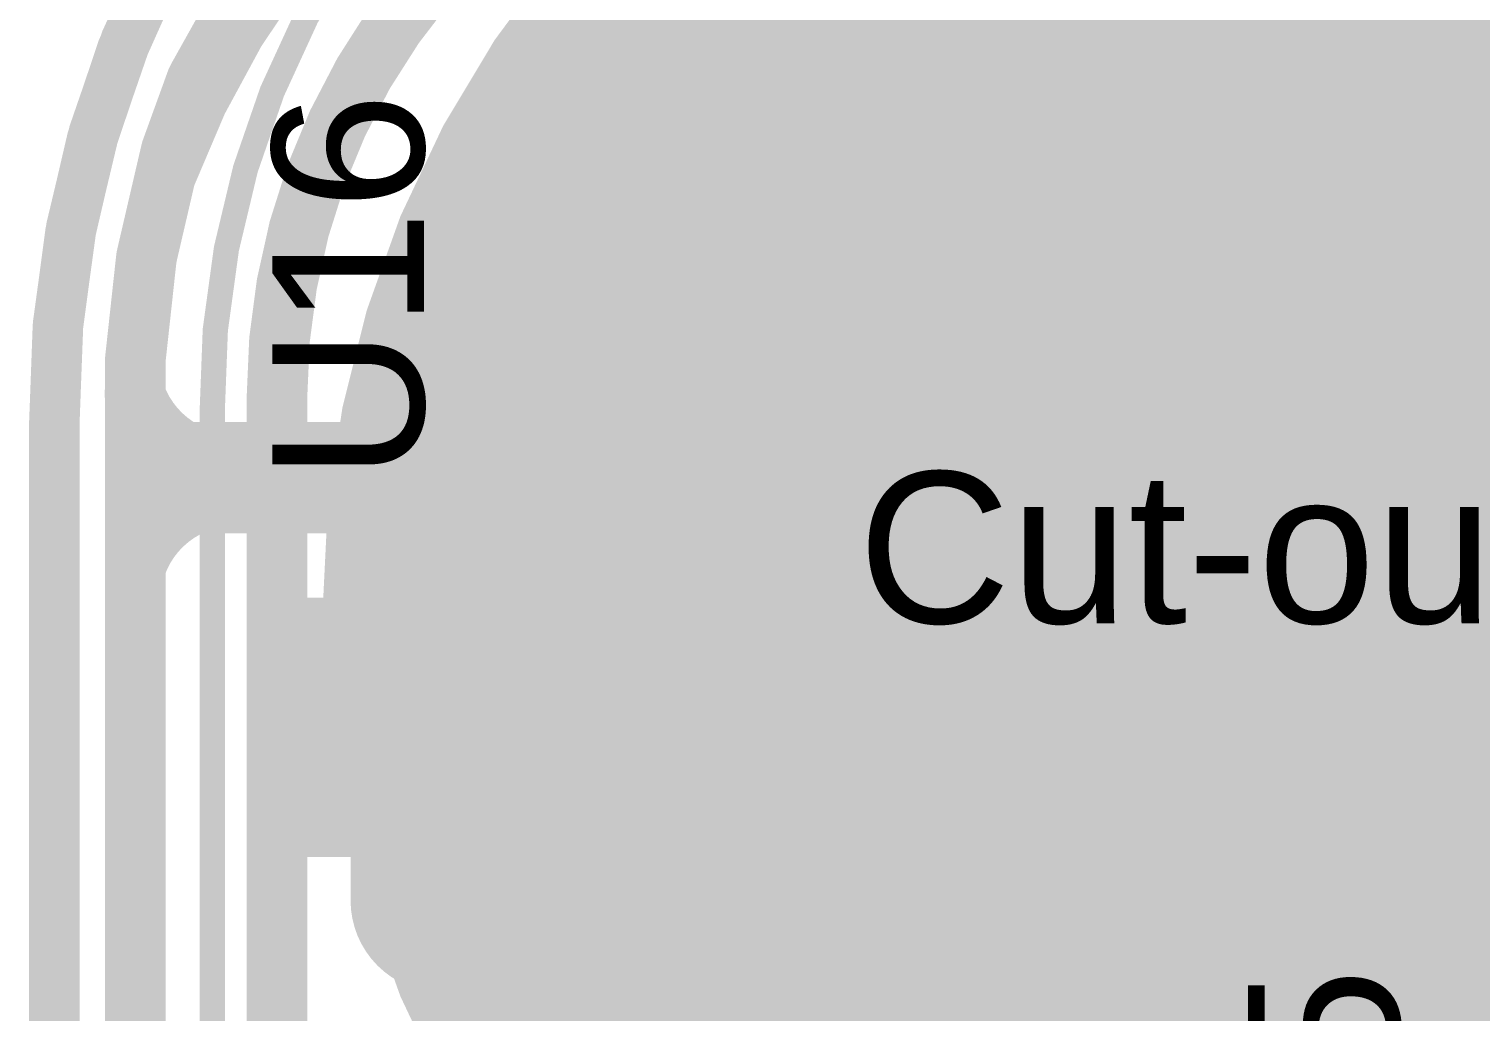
# Model space of a CAD drawing. Header units: inches. Extents: x -17 to 443, y -40 to 218.
# Drawn here: x 40.48 to 47.78, y 21.54 to 26.48 of the extents above; entities that cross this region are included whole.
import ezdxf

# ---------------------------------------------------------------- set-up
doc = ezdxf.new("R2010")
doc.units = ezdxf.units.IN
for name, color, linetype in [('Board Outline', 216, 'Continuous'), ('Bottom Layer', 5, 'Continuous'), ('Bottom Overlay', 54, 'Continuous'), ('Bottom Paste', 16, 'Continuous'), ('Bottom Solder', 6, 'Continuous'), ('Fabrication', 76, 'Continuous'), ('Top Layer', 1, 'Continuous'), ('Top Overlay', 2, 'Continuous'), ('Top Paste', 8, 'Continuous'), ('Top Solder', 216, 'Continuous')]:
    doc.layers.add(name, color=color, linetype=linetype)
doc.styles.add('Arial', font='', dxfattribs={"height": 0.2})
doc.styles.add('Arial Black_Bold', font='', dxfattribs={"height": 0.2})
doc.styles.get('Arial').set_extended_font_data('Arial')
doc.styles.get('Arial Black_Bold').set_extended_font_data('Arial Black', bold=True)

# ---------------------------------------------------------------- blocks, each defined once
blk = doc.blocks.new('SEMG_PAD_B_66')
at = {"layer": 'Bottom Layer'}
h = blk.add_hatch(color=5, dxfattribs=at)
edge = h.paths.add_edge_path()
edge.add_arc((2.794e-05, -9.98718602), 5.00000016, 0, 360)
at = {"layer": 'Bottom Paste'}
h = blk.add_hatch(color=16, dxfattribs=at)
edge = h.paths.add_edge_path()
edge.add_arc((2.794e-05, -9.98718602), 5.00000016, 0, 360)
at = {"layer": 'Bottom Solder'}
h = blk.add_hatch(color=6, dxfattribs=at)
edge = h.paths.add_edge_path()
edge.add_arc((2.794e-05, -9.98718602), 5.10160016, 0, 360)
at = {"layer": 'Bottom Overlay'}
for points in [[(5.683262699999999, 10.96579468, 0.127, 0.127, 0), (5.683262699999999, -10.96562958, 0.127, 0.127, 0)], [(5.683262699999999, -10.9657134, 0.127, 0.127, -0.4142135623730934), (1.53071576, -15.21263658, 0.127, 0.127, 0)]]:
    blk.add_lwpolyline(points, format="xyseb", dxfattribs=at)
for points in [[(5.6515127, -10.96562958, 0.0635, 0.0635, 1), (5.715012699999999, -10.96562958, 0.0635, 0.0635, 1)], [(5.6515127, -10.9657134, 0.0635, 0.0635, 1), (5.715012699999999, -10.9657134, 0.0635, 0.0635, 1)]]:
    blk.add_lwpolyline(points, format="xyseb", close=True, dxfattribs=at)
blk = doc.blocks.new('SOT_23_5_73')
at = {"layer": 'Top Layer'}
for points in [[(-1.85000011, 1.25000004), (-0.74999977, 1.25000004), (-0.74999977, 0.65000124), (-1.85000011, 0.65000124)], [(0.74999977, 1.25000004), (1.85000011, 1.25000004), (1.85000011, 0.65000124), (0.74999977, 0.65000124)], [(-1.85000011, 0.2999994), (-0.74999977, 0.2999994), (-0.74999977, -0.2999994), (-1.85000011, -0.2999994)], [(-1.85000011, -0.65000124), (-0.74999977, -0.65000124), (-0.74999977, -1.25000004), (-1.85000011, -1.25000004)], [(0.74999977, -0.65000124), (1.85000011, -0.65000124), (1.85000011, -1.25000004), (0.74999977, -1.25000004)]]:
    blk.add_hatch(color=1, dxfattribs=at).paths.add_polyline_path(points)
at = {"layer": 'Top Paste'}
for points in [[(-1.85000011, 1.25000004), (-0.74999977, 1.25000004), (-0.74999977, 0.65000124), (-1.85000011, 0.65000124)], [(0.74999977, 1.25000004), (1.85000011, 1.25000004), (1.85000011, 0.65000124), (0.74999977, 0.65000124)], [(-1.85000011, 0.2999994), (-0.74999977, 0.2999994), (-0.74999977, -0.2999994), (-1.85000011, -0.2999994)], [(-1.85000011, -0.65000124), (-0.74999977, -0.65000124), (-0.74999977, -1.25000004), (-1.85000011, -1.25000004)], [(0.74999977, -0.65000124), (1.85000011, -0.65000124), (1.85000011, -1.25000004), (0.74999977, -1.25000004)]]:
    blk.add_hatch(color=8, dxfattribs=at).paths.add_polyline_path(points)
at = {"layer": 'Top Solder'}
for points in [[(-1.95160011, 1.35160004), (-0.6483997699999999, 1.35160004), (-0.6483997699999999, 0.54840124), (-1.95160011, 0.54840124)], [(0.6483997699999999, 1.35160004), (1.95160011, 1.35160004), (1.95160011, 0.54840124), (0.6483997699999999, 0.54840124)], [(-1.95160011, 0.4015993999999999), (-0.6483997699999999, 0.4015993999999999), (-0.6483997699999999, -0.4015993999999999), (-1.95160011, -0.4015993999999999)], [(-1.95160011, -0.54840124), (-0.6483997699999999, -0.54840124), (-0.6483997699999999, -1.35160004), (-1.95160011, -1.35160004)], [(0.6483997699999999, -0.54840124), (1.95160011, -0.54840124), (1.95160011, -1.35160004), (0.6483997699999999, -1.35160004)]]:
    blk.add_hatch(color=216, dxfattribs=at).paths.add_polyline_path(points)
at = {"layer": 'Top Overlay'}
for points in [[(-0.87900256, 1.4986, 0.127, 0.127, 0), (-0.87900256, 1.3986002, 0.127, 0.127, 0)], [(-0.87900256, 1.4986, 0.127, 0.127, 0), (0.8735949, 1.4986, 0.127, 0.127, 0)], [(0.8735949, 1.4986, 0.127, 0.127, 0), (0.8735974400000001, 1.3986002, 0.127, 0.127, 0)], [(-2.1336, 1.0668, 0.127, 0.127, 0), (-2.1336, 0.8128, 0.127, 0.127, 0)], [(-2.1336, 1.0668, 0.127, 0.127, 0), (-2.0066, 0.9397999999999999, 0.127, 0.127, 0)], [(-2.0066, 0.9397999999999999, 0.127, 0.127, 0), (-2.1336, 0.8128, 0.127, 0.127, 0)], [(0.88000078, 0.43999912, 0.127, 0.127, 0), (0.8800033199999999, -0.41800018, 0.127, 0.127, 0)], [(-0.87900256, -1.3986002, 0.127, 0.127, 0), (-0.87900256, -1.4986, 0.127, 0.127, 0)], [(0.8735974400000001, -1.3986002, 0.127, 0.127, 0), (0.8735949, -1.4986, 0.127, 0.127, 0)], [(-0.87900256, -1.4986, 0.127, 0.127, 0), (0.8735949, -1.4986, 0.127, 0.127, 0)]]:
    blk.add_lwpolyline(points, format="xyseb", dxfattribs=at)
for points in [[(-0.9107525599999998, 1.4986, 0.0635, 0.0635, 1), (-0.8472525599999999, 1.4986, 0.0635, 0.0635, 1)], [(-0.9107525599999998, 1.4986, 0.0635, 0.0635, 1), (-0.8472525599999999, 1.4986, 0.0635, 0.0635, 1)], [(0.8418448999999999, 1.4986, 0.0635, 0.0635, 1), (0.9053449, 1.4986, 0.0635, 0.0635, 1)], [(0.8418448999999999, 1.4986, 0.0635, 0.0635, 1), (0.9053449, 1.4986, 0.0635, 0.0635, 1)], [(-0.9107525599999998, 1.3986002, 0.0635, 0.0635, 1), (-0.8472525599999999, 1.3986002, 0.0635, 0.0635, 1)], [(0.84184744, 1.3986002, 0.0635, 0.0635, 1), (0.9053474399999999, 1.3986002, 0.0635, 0.0635, 1)], [(-2.16535, 1.0668, 0.0635, 0.0635, 1), (-2.10185, 1.0668, 0.0635, 0.0635, 1)], [(-2.16535, 1.0668, 0.0635, 0.0635, 1), (-2.10185, 1.0668, 0.0635, 0.0635, 1)], [(-2.03835, 0.9397999999999999, 0.0635, 0.0635, 1), (-1.97485, 0.9397999999999999, 0.0635, 0.0635, 1)], [(-2.03835, 0.9397999999999999, 0.0635, 0.0635, 1), (-1.97485, 0.9397999999999999, 0.0635, 0.0635, 1)], [(-2.16535, 0.8128, 0.0635, 0.0635, 1), (-2.10185, 0.8128, 0.0635, 0.0635, 1)], [(-2.16535, 0.8128, 0.0635, 0.0635, 1), (-2.10185, 0.8128, 0.0635, 0.0635, 1)], [(0.84825078, 0.43999912, 0.0635, 0.0635, 1), (0.91175078, 0.43999912, 0.0635, 0.0635, 1)], [(0.8482533200000001, -0.41800018, 0.0635, 0.0635, 1), (0.9117533199999999, -0.41800018, 0.0635, 0.0635, 1)], [(-0.9107525599999998, -1.3986002, 0.0635, 0.0635, 1), (-0.8472525599999999, -1.3986002, 0.0635, 0.0635, 1)], [(0.84184744, -1.3986002, 0.0635, 0.0635, 1), (0.9053474399999999, -1.3986002, 0.0635, 0.0635, 1)], [(-0.9107525599999998, -1.4986, 0.0635, 0.0635, 1), (-0.8472525599999999, -1.4986, 0.0635, 0.0635, 1)], [(-0.9107525599999998, -1.4986, 0.0635, 0.0635, 1), (-0.8472525599999999, -1.4986, 0.0635, 0.0635, 1)], [(0.8418448999999999, -1.4986, 0.0635, 0.0635, 1), (0.9053449, -1.4986, 0.0635, 0.0635, 1)], [(0.8418448999999999, -1.4986, 0.0635, 0.0635, 1), (0.9053449, -1.4986, 0.0635, 0.0635, 1)]]:
    blk.add_lwpolyline(points, format="xyseb", close=True, dxfattribs=at)
blk = doc.blocks.new('C___0603_229')
at = {"layer": 'Top Layer'}
for points in [[(-0.3809999999999999, 0.4445), (-0.3809999999999999, -0.4445), (-1.143, -0.4445), (-1.143, 0.4445)], [(1.143, 0.4445), (1.143, -0.4445), (0.3809999999999999, -0.4445), (0.3809999999999999, 0.4445)]]:
    blk.add_hatch(color=1, dxfattribs=at).paths.add_polyline_path(points)
at = {"layer": 'Top Paste'}
for points in [[(-0.3809999999999999, 0.4445), (-0.3809999999999999, -0.4445), (-1.143, -0.4445), (-1.143, 0.4445)], [(1.143, 0.4445), (1.143, -0.4445), (0.3809999999999999, -0.4445), (0.3809999999999999, 0.4445)]]:
    blk.add_hatch(color=8, dxfattribs=at).paths.add_polyline_path(points)
at = {"layer": 'Top Solder'}
for points in [[(-0.3210001199999999, 0.50449988), (-0.3210001199999999, -0.50449988), (-1.20299988, -0.50449988), (-1.20299988, 0.50449988)], [(1.20299988, 0.50449988), (1.20299988, -0.50449988), (0.3210001199999999, -0.50449988), (0.3210001199999999, 0.50449988)]]:
    blk.add_hatch(color=216, dxfattribs=at).paths.add_polyline_path(points)
at = {"layer": 'Top Overlay'}
for points in [[(-0.4571999999999999, 0.5334, 0.127, 0.127, 0), (-1.2446, 0.5334, 0.127, 0.127, 0)], [(-1.2446, -0.5334, 0.127, 0.127, 0), (-1.2446, 0.5334, 0.127, 0.127, 0)], [(1.2446, 0.5334, 0.127, 0.127, 0), (0.4571999999999999, 0.5334, 0.127, 0.127, 0)], [(1.2446, -0.5334, 0.127, 0.127, 0), (1.2446, 0.5334, 0.127, 0.127, 0)], [(-0.4571999999999999, -0.5334, 0.127, 0.127, 0), (-1.2446, -0.5334, 0.127, 0.127, 0)], [(1.2446, -0.5334, 0.127, 0.127, 0), (0.4571999999999999, -0.5334, 0.127, 0.127, 0)]]:
    blk.add_lwpolyline(points, format="xyseb", dxfattribs=at)
for points in [[(-1.27635, 0.5334, 0.0635, 0.0635, 1), (-1.21285, 0.5334, 0.0635, 0.0635, 1)], [(-1.27635, 0.5334, 0.0635, 0.0635, 1), (-1.21285, 0.5334, 0.0635, 0.0635, 1)], [(-0.4889499999999999, 0.5334, 0.0635, 0.0635, 1), (-0.42545, 0.5334, 0.0635, 0.0635, 1)], [(0.42545, 0.5334, 0.0635, 0.0635, 1), (0.4889499999999999, 0.5334, 0.0635, 0.0635, 1)], [(1.21285, 0.5334, 0.0635, 0.0635, 1), (1.27635, 0.5334, 0.0635, 0.0635, 1)], [(1.21285, 0.5334, 0.0635, 0.0635, 1), (1.27635, 0.5334, 0.0635, 0.0635, 1)], [(-1.27635, -0.5334, 0.0635, 0.0635, 1), (-1.21285, -0.5334, 0.0635, 0.0635, 1)], [(-1.27635, -0.5334, 0.0635, 0.0635, 1), (-1.21285, -0.5334, 0.0635, 0.0635, 1)], [(-0.4889499999999999, -0.5334, 0.0635, 0.0635, 1), (-0.42545, -0.5334, 0.0635, 0.0635, 1)], [(0.42545, -0.5334, 0.0635, 0.0635, 1), (0.4889499999999999, -0.5334, 0.0635, 0.0635, 1)], [(1.21285, -0.5334, 0.0635, 0.0635, 1), (1.27635, -0.5334, 0.0635, 0.0635, 1)], [(1.21285, -0.5334, 0.0635, 0.0635, 1), (1.27635, -0.5334, 0.0635, 0.0635, 1)]]:
    blk.add_lwpolyline(points, format="xyseb", close=True, dxfattribs=at)

msp = doc.modelspace()

# ---------------------------------------------------------------- hatches: boundary and pattern name
at = {"layer": 'Top Layer'}
for points in [[(41.13661571999999, 23.94308902), (44.29515652, 23.94308902), (44.29515652, 24.50402262), (41.13661571999999, 24.50402262)], [(43.85023488, 22.41747612), (44.82861748, 22.41747612), (44.82861748, 24.17685284), (43.85023488, 24.17685284)]]:
    msp.add_hatch(color=1, dxfattribs=at).paths.add_polyline_path(points)

# ---------------------------------------------------------------- linework, layer by layer
at = {"layer": 'Board Outline'}
for points in [[(40.60871482, 24.50402262, 0.127, 0.127, -0.2441754300213252), (42.68644243999999, 28.61727575999999, 0.127, 0.127, 0)], [(40.6085548, 2.64836656, 0.127, 0.127, 0), (40.60871482, 24.50402262, 0.127, 0.127, 0)]]:
    msp.add_lwpolyline(points, format="xyseb", dxfattribs=at)
msp.add_lwpolyline([(40.57696481999999, 24.50402262, 0.0635, 0.0635, 1), (40.64046482, 24.50402262, 0.0635, 0.0635, 1)], format="xyseb", close=True, dxfattribs=at)
msp.add_lwpolyline([(40.57696481999999, 24.50402262, 0.0635, 0.0635, 1), (40.64046482, 24.50402262, 0.0635, 0.0635, 1)], format="xyseb", close=True, dxfattribs=at)
at = {"layer": 'Bottom Layer'}
for points in [[(41.33257164, 26.23686142, 0.3048, 0.3048, -0.07877396736360434), (41.90020322, 27.01877756, 0.3048, 0.3048, 0)], [(41.72798614, 24.63182272, 0.3048, 0.3048, -0.1989795431283382), (42.68022706, 26.92988772, 0.3048, 0.3048, 0)], [(41.19621174, 25.86768004, 0.3048, 0.3048, 0), (41.32391532, 26.21971388, 0.3048, 0.3048, 0)], [(41.32391532, 26.21971642, 0.3048, 0.3048, 0), (41.3239204, 26.21972912, 0.3048, 0.3048, 0)], [(41.32391532, 26.21971388, 0.3048, 0.3048, 0), (41.32391786, 26.2197215, 0.3048, 0.3048, 0)], [(41.32391532, 26.21971388, 0.3048, 0.3048, 0), (41.32391532, 26.21971642, 0.3048, 0.3048, 0)], [(41.32392294, 26.21972912, 0.3048, 0.3048, -0.00155508119086942), (41.33257164, 26.23686142, 0.3048, 0.3048, 0)], [(41.07161204, 25.33130824, 0.3048, 0.3048, 0), (41.19621174, 25.86768004, 0.3048, 0.3048, 0)], [(41.01510212, 24.8125742, 0.3048, 0.3048, 0), (41.07161204, 25.33130824, 0.3048, 0.3048, 0)], [(41.01510212, 16.7669464, 0.3048, 0.3048, 0), (41.01510212, 24.8125742, 0.3048, 0.3048, 0)], [(41.72798614, 24.63182272, 0.3048, 0.3048, 0), (41.72798868, 24.6300625, 0.3048, 0.3048, 0)], [(41.72798868, 19.22757394, 0.3048, 0.3048, 0), (41.72798868, 24.6300625, 0.3048, 0.3048, 0)], [(47.08553194, 23.57611998, 0.254, 0.254, -0.4142135623730951), (47.32384743999999, 23.81443548, 0.254, 0.254, 0)], [(47.32384743999999, 23.81443548, 0.254, 0.254, 0), (52.53680628, 23.81443548, 0.254, 0.254, 0)]]:
    msp.add_lwpolyline(points, format="xyseb", dxfattribs=at)
for points in [[(41.24771532, 26.21971642, 0.1524, 0.1524, 1), (41.40011532, 26.21971642, 0.1524, 0.1524, 1)], [(41.24771532, 26.21971642, 0.1524, 0.1524, 1), (41.40011532, 26.21971642, 0.1524, 0.1524, 1)], [(41.24771532, 26.21971388, 0.1524, 0.1524, 1), (41.40011532, 26.21971388, 0.1524, 0.1524, 1)], [(41.24771532, 26.21971388, 0.1524, 0.1524, 1), (41.40011532, 26.21971388, 0.1524, 0.1524, 1)], [(41.24771532, 26.21971388, 0.1524, 0.1524, 1), (41.40011532, 26.21971388, 0.1524, 0.1524, 1)], [(41.24771785999999, 26.2197215, 0.1524, 0.1524, 1), (41.40011785999999, 26.2197215, 0.1524, 0.1524, 1)], [(41.2477204, 26.21972912, 0.1524, 0.1524, 1), (41.4001204, 26.21972912, 0.1524, 0.1524, 1)], [(41.24772294, 26.21972912, 0.1524, 0.1524, 1), (41.40012294, 26.21972912, 0.1524, 0.1524, 1)], [(41.25637164, 26.23686142, 0.1524, 0.1524, 1), (41.40877164, 26.23686142, 0.1524, 0.1524, 1)], [(41.25637164, 26.23686142, 0.1524, 0.1524, 1), (41.40877164, 26.23686142, 0.1524, 0.1524, 1)], [(41.12001174, 25.86768004, 0.1524, 0.1524, 1), (41.27241174, 25.86768004, 0.1524, 0.1524, 1)], [(41.12001174, 25.86768004, 0.1524, 0.1524, 1), (41.27241174, 25.86768004, 0.1524, 0.1524, 1)], [(40.99541204, 25.33130824, 0.1524, 0.1524, 1), (41.14781204, 25.33130824, 0.1524, 0.1524, 1)], [(40.99541204, 25.33130824, 0.1524, 0.1524, 1), (41.14781204, 25.33130824, 0.1524, 0.1524, 1)], [(40.93890211999999, 24.8125742, 0.1524, 0.1524, 1), (41.09130211999999, 24.8125742, 0.1524, 0.1524, 1)], [(40.93890211999999, 24.8125742, 0.1524, 0.1524, 1), (41.09130211999999, 24.8125742, 0.1524, 0.1524, 1)], [(41.65178614, 24.63182272, 0.1524, 0.1524, 1), (41.80418614, 24.63182272, 0.1524, 0.1524, 1)], [(41.65178614, 24.63182272, 0.1524, 0.1524, 1), (41.80418614, 24.63182272, 0.1524, 0.1524, 1)], [(41.65178868, 24.6300625, 0.1524, 0.1524, 1), (41.80418868, 24.6300625, 0.1524, 0.1524, 1)], [(41.65178868, 24.6300625, 0.1524, 0.1524, 1), (41.80418868, 24.6300625, 0.1524, 0.1524, 1)], [(47.26034744, 23.81443548, 0.127, 0.127, 1), (47.38734744, 23.81443548, 0.127, 0.127, 1)], [(47.26034744, 23.81443548, 0.127, 0.127, 1), (47.38734744, 23.81443548, 0.127, 0.127, 1)], [(47.02203194, 23.57611998, 0.127, 0.127, 1), (47.14903194, 23.57611998, 0.127, 0.127, 1)]]:
    msp.add_lwpolyline(points, format="xyseb", close=True, dxfattribs=at)
at = {"layer": 'Fabrication'}
for points in [[(40.60851924, 24.50395404, 0.254, 0.254, -0.414213562373093), (45.55202726, 29.55981642, 0.254, 0.254, 0)], [(40.60871482, 24.50402262, 0.254, 0.254, -0.2441754300213252), (42.68644243999999, 28.61727575999999, 0.254, 0.254, 0)], [(40.6085548, 2.64836656, 0.254, 0.254, 0), (40.60871482, 24.50402262, 0.254, 0.254, 0)]]:
    msp.add_lwpolyline(points, format="xyseb", dxfattribs=at)
for points in [[(52.08547622, 23.5761784, 0.254, 0.254, 1), (42.08547589999999, 23.5761784, 0.254, 0.254, 1)], [(40.54501923999999, 24.50395404, 0.127, 0.127, 1), (40.67201924, 24.50395404, 0.127, 0.127, 1)], [(40.54521482, 24.50402262, 0.127, 0.127, 1), (40.67221482, 24.50402262, 0.127, 0.127, 1)], [(40.54521482, 24.50402262, 0.127, 0.127, 1), (40.67221482, 24.50402262, 0.127, 0.127, 1)], [(42.02197589999999, 23.5761784, 0.127, 0.127, 1), (42.1489759, 23.5761784, 0.127, 0.127, 1)]]:
    msp.add_lwpolyline(points, format="xyseb", close=True, dxfattribs=at)
at = {"layer": 'Top Layer'}
for points in [[(47.61568836, 25.32421148, 0.3048, 0.3048, 0), (47.61568836, 27.72127298, 0.3048, 0.3048, 0)], [(44.57464287999999, 23.39188616, 0.508, 0.508, 0), (44.57464287999999, 27.49579718, 0.508, 0.508, 0)], [(45.7709143, 27.54427816, 0.3048, 0.3048, -0.1989123479952574), (46.48458572, 25.8213225, 0.3048, 0.3048, 0)], [(47.0583514, 19.3759201, 0.3048, 0.3048, 0), (47.0583514, 27.46807562, 0.3048, 0.3048, 0)], [(41.17157628, 25.7515995, 0.3048, 0.3048, -0.09433977142784497), (41.99268208, 27.11125642, 0.3048, 0.3048, 0)], [(46.48458572, 19.67446154, 0.3048, 0.3048, 0), (46.48458572, 25.8213225, 0.3048, 0.3048, 0)], [(41.07565063999999, 25.34869454, 0.3048, 0.3048, 0), (41.16095146, 25.71590234, 0.3048, 0.3048, 0)], [(41.16095146, 25.71590234, 0.3048, 0.3048, 0), (41.1612969, 25.71738062, 0.3048, 0.3048, 0)], [(41.1612969, 25.71738062, 0.3048, 0.3048, -0.02933062316996695), (41.17157628, 25.7515995, 0.3048, 0.3048, 0)], [(44.57354814, 25.05976954, 0.508, 0.508, 0), (44.57354814, 25.52089892, 0.508, 0.508, 0)], [(41.06969179999999, 25.3136908, 0.3048, 0.3048, -0.02914813596146702), (41.07565063999999, 25.34869454, 0.3048, 0.3048, 0)], [(41.01688265999999, 24.82891656, 0.3048, 0.3048, 0), (41.06969179999999, 25.3136908, 0.3048, 0.3048, 0)], [(47.96661221999999, 24.47529014, 0.3048, 0.3048, -0.1996126708084749), (47.61568836, 25.32421148, 0.3048, 0.3048, 0)], [(44.57354814, 25.05976954, 0.508, 0.508, -0.4142135623730951), (43.75276745999999, 24.23898886, 0.508, 0.508, 0)], [(41.01509196, 24.7959118, 0.3048, 0.3048, -0.02713053692275998), (41.0168852, 24.82891656, 0.3048, 0.3048, 0)], [(41.01509196, 24.55784268, 0.3048, 0.3048, 0), (41.01509196, 24.7971437, 0.3048, 0.3048, 0)], [(41.01509196, 24.64034188, 0.3048, 0.3048, 0), (41.01509196, 24.7959118, 0.3048, 0.3048, 0)], [(41.01509196, 24.64034188, 0.3048, 0.3048, -0.002711856999951044), (41.01319966, 24.64571652, 0.3048, 0.3048, 0)], [(41.01509196, 24.55784268, 0.3048, 0.3048, 0), (41.01509196, 24.64034188, 0.3048, 0.3048, 0)], [(41.26520067999999, 24.35247098, 0.3048, 0.3048, -0.1879201885850134), (41.01509196, 24.64034188, 0.3048, 0.3048, 0)], [(41.01509196, 24.55784268, 0.3048, 0.3048, -0.001001811079604092), (41.0150691, 24.55939462, 0.3048, 0.3048, 0)], [(41.01509196, 24.55784014, 0.3048, 0.3048, 0), (41.01509196, 24.55784268, 0.3048, 0.3048, 0)], [(41.01509196, 23.84041714, 0.3048, 0.3048, 0), (41.01509196, 24.55784014, 0.3048, 0.3048, 0)], [(41.40229718, 24.17685792, 0.3048, 0.3048, -0.409476215934279), (41.01509196, 24.55784014, 0.3048, 0.3048, 0)], [(44.49735322, 24.55859706, 0.3048, 0.3048, -0.001001811079603981), (44.49733036, 24.55704512, 0.3048, 0.3048, 0)], [(44.49733036, 24.55704258, 0.3048, 0.3048, 0), (44.49733036, 24.55704512, 0.3048, 0.3048, 0)], [(44.49733036, 23.94833666, 0.3048, 0.3048, 0), (44.49733036, 24.55704258, 0.3048, 0.3048, 0)], [(42.81392758, 24.212423, 0.508, 0.508, 0), (43.27505696, 24.212423, 0.508, 0.508, 0)], [(43.27505696, 24.212423, 0.508, 0.508, -0.07400152211037532), (43.51405826, 24.17685538, 0.508, 0.508, 0)], [(43.56648131999999, 24.23898886, 0.508, 0.508, 0), (43.75276745999999, 24.23898886, 0.508, 0.508, 0)], [(43.51405826, 24.17685538, 0.508, 0.508, -0.3300938599748834), (44.09583764, 23.39164232, 0.508, 0.508, 0)], [(41.29589658, 24.12369826, 0.3048, 0.3048, 0), (41.54028776, 24.18401818, 0.3048, 0.3048, 0)], [(41.5402903, 24.18401818, 0.3048, 0.3048, 0), (42.71588612, 24.17685538, 0.3048, 0.3048, 0)], [(42.71588612, 24.17685538, 0.3048, 0.3048, 0), (43.51405826, 24.17685538, 0.3048, 0.3048, 0)], [(43.51405826, 24.17685538, 0.3048, 0.3048, 0), (43.99792318, 24.17685538, 0.3048, 0.3048, 0)], [(43.97213455999999, 24.18322062, 0.3048, 0.3048, 0), (43.99792318, 24.17685538, 0.3048, 0.3048, 0)], [(43.99792318, 24.17685538, 0.3048, 0.3048, 0), (44.21652573999999, 24.1229007, 0.3048, 0.3048, 0)], [(43.99792318, 24.17685538, 0.3048, 0.3048, 0), (44.078779, 24.17685538, 0.3048, 0.3048, 0)], [(44.104179, 24.17685538, 0.3048, 0.3048, -0.269513567605686), (44.49733036, 23.94833666, 0.3048, 0.3048, 0)], [(41.01503607999999, 16.7669464, 0.3048, 0.3048, 0), (41.01508942, 24.1427, 0.3048, 0.3048, 0)], [(44.21652573999999, 24.1229007, 0.3048, 0.3048, -0.1907292436257429), (44.46852676, 23.82965516, 0.3048, 0.3048, 0)], [(41.01849556, 23.77965272, 0.3048, 0.3048, -0.190729243625743), (41.27049658, 24.07289826, 0.3048, 0.3048, 0)], [(44.49733036, 23.83961958, 0.3048, 0.3048, 0), (44.49733036, 23.94833666, 0.3048, 0.3048, 0)], [(44.49733036, 23.94833666, 0.3048, 0.3048, -0.1301684832040122), (44.55663428, 23.7244001, 0.3048, 0.3048, 0)], [(44.09583764, 23.20535618, 0.508, 0.508, 0), (44.09583764, 23.39164232, 0.508, 0.508, 0)], [(44.57464287999999, 23.39188616, 0.508, 0.508, -0.4142135623730951), (44.15023428, 22.96747756, 0.508, 0.508, 0)], [(42.25023299999999, 22.09677826, 0.3048, 0.3048, 0), (42.25023299999999, 22.96747756, 0.3048, 0.3048, 0)], [(42.56103247999999, 21.78597878, 0.3048, 0.3048, -0.4142135623730951), (42.25023299999999, 22.09677826, 0.3048, 0.3048, 0)], [(42.56103247999999, 21.78597878, 0.3048, 0.3048, 0), (45.54478826, 21.78597878, 0.3048, 0.3048, 0)]]:
    msp.add_lwpolyline(points, format="xyseb", dxfattribs=at)
for points in [[(46.40838572, 25.8213225, 0.1524, 0.1524, 1), (46.56078571999999, 25.8213225, 0.1524, 0.1524, 1)], [(46.40838572, 25.8213225, 0.1524, 0.1524, 1), (46.56078571999999, 25.8213225, 0.1524, 0.1524, 1)], [(41.08475146, 25.71590234, 0.1524, 0.1524, 1), (41.23715146, 25.71590234, 0.1524, 0.1524, 1)], [(41.08475146, 25.71590234, 0.1524, 0.1524, 1), (41.23715146, 25.71590234, 0.1524, 0.1524, 1)], [(41.0850969, 25.71738062, 0.1524, 0.1524, 1), (41.2374969, 25.71738062, 0.1524, 0.1524, 1)], [(41.0850969, 25.71738062, 0.1524, 0.1524, 1), (41.2374969, 25.71738062, 0.1524, 0.1524, 1)], [(41.09537628, 25.7515995, 0.1524, 0.1524, 1), (41.24777628, 25.7515995, 0.1524, 0.1524, 1)], [(41.09537628, 25.7515995, 0.1524, 0.1524, 1), (41.24777628, 25.7515995, 0.1524, 0.1524, 1)], [(44.44654814, 25.52089892, 0.254, 0.254, 1), (44.70054814, 25.52089892, 0.254, 0.254, 1)], [(40.99945064, 25.34869454, 0.1524, 0.1524, 1), (41.15185064, 25.34869454, 0.1524, 0.1524, 1)], [(40.99945064, 25.34869454, 0.1524, 0.1524, 1), (41.15185064, 25.34869454, 0.1524, 0.1524, 1)], [(40.9934918, 25.3136908, 0.1524, 0.1524, 1), (41.1458918, 25.3136908, 0.1524, 0.1524, 1)], [(40.9934918, 25.3136908, 0.1524, 0.1524, 1), (41.1458918, 25.3136908, 0.1524, 0.1524, 1)], [(47.53948835999999, 25.32421148, 0.1524, 0.1524, 1), (47.69188835999999, 25.32421148, 0.1524, 0.1524, 1)], [(47.53948835999999, 25.32421148, 0.1524, 0.1524, 1), (47.69188835999999, 25.32421148, 0.1524, 0.1524, 1)], [(44.44654814, 25.05976954, 0.254, 0.254, 1), (44.70054814, 25.05976954, 0.254, 0.254, 1)], [(44.44654814, 25.05976954, 0.254, 0.254, 1), (44.70054814, 25.05976954, 0.254, 0.254, 1)], [(40.94068266, 24.82891656, 0.1524, 0.1524, 1), (41.09308266, 24.82891656, 0.1524, 0.1524, 1)], [(40.9406852, 24.82891656, 0.1524, 0.1524, 1), (41.0930852, 24.82891656, 0.1524, 0.1524, 1)], [(40.93889196, 24.7971437, 0.1524, 0.1524, 1), (41.09129196, 24.7971437, 0.1524, 0.1524, 1)], [(40.93889196, 24.7959118, 0.1524, 0.1524, 1), (41.09129196, 24.7959118, 0.1524, 0.1524, 1)], [(40.93889196, 24.7959118, 0.1524, 0.1524, 1), (41.09129196, 24.7959118, 0.1524, 0.1524, 1)], [(40.93699966, 24.64571652, 0.1524, 0.1524, 1), (41.08939966, 24.64571652, 0.1524, 0.1524, 1)], [(40.93889196, 24.64034188, 0.1524, 0.1524, 1), (41.09129196, 24.64034188, 0.1524, 0.1524, 1)], [(40.93889196, 24.64034188, 0.1524, 0.1524, 1), (41.09129196, 24.64034188, 0.1524, 0.1524, 1)], [(40.93889196, 24.64034188, 0.1524, 0.1524, 1), (41.09129196, 24.64034188, 0.1524, 0.1524, 1)], [(40.93889196, 24.64034188, 0.1524, 0.1524, 1), (41.09129196, 24.64034188, 0.1524, 0.1524, 1)], [(40.9388691, 24.55939462, 0.1524, 0.1524, 1), (41.0912691, 24.55939462, 0.1524, 0.1524, 1)], [(40.93889196, 24.55784268, 0.1524, 0.1524, 1), (41.09129196, 24.55784268, 0.1524, 0.1524, 1)], [(40.93889196, 24.55784268, 0.1524, 0.1524, 1), (41.09129196, 24.55784268, 0.1524, 0.1524, 1)], [(40.93889196, 24.55784268, 0.1524, 0.1524, 1), (41.09129196, 24.55784268, 0.1524, 0.1524, 1)], [(40.93889196, 24.55784268, 0.1524, 0.1524, 1), (41.09129196, 24.55784268, 0.1524, 0.1524, 1)], [(40.93889196, 24.55784014, 0.1524, 0.1524, 1), (41.09129196, 24.55784014, 0.1524, 0.1524, 1)], [(40.93889196, 24.55784014, 0.1524, 0.1524, 1), (41.09129196, 24.55784014, 0.1524, 0.1524, 1)], [(40.93889196, 24.55784014, 0.1524, 0.1524, 1), (41.09129196, 24.55784014, 0.1524, 0.1524, 1)], [(44.42113036, 24.55704512, 0.1524, 0.1524, 1), (44.57353036, 24.55704512, 0.1524, 0.1524, 1)], [(44.42113036, 24.55704512, 0.1524, 0.1524, 1), (44.57353036, 24.55704512, 0.1524, 0.1524, 1)], [(44.42113036, 24.55704258, 0.1524, 0.1524, 1), (44.57353036, 24.55704258, 0.1524, 0.1524, 1)], [(44.42113036, 24.55704258, 0.1524, 0.1524, 1), (44.57353036, 24.55704258, 0.1524, 0.1524, 1)], [(44.42115321999999, 24.55859706, 0.1524, 0.1524, 1), (44.57355321999999, 24.55859706, 0.1524, 0.1524, 1)], [(41.18900068, 24.35247098, 0.1524, 0.1524, 1), (41.34140068, 24.35247098, 0.1524, 0.1524, 1)], [(42.68692758, 24.212423, 0.254, 0.254, 1), (42.94092758, 24.212423, 0.254, 0.254, 1)], [(43.14805696, 24.212423, 0.254, 0.254, 1), (43.40205696, 24.212423, 0.254, 0.254, 1)], [(43.14805696, 24.212423, 0.254, 0.254, 1), (43.40205696, 24.212423, 0.254, 0.254, 1)], [(43.43948132, 24.23898886, 0.254, 0.254, 1), (43.69348132, 24.23898886, 0.254, 0.254, 1)], [(43.62576746, 24.23898886, 0.254, 0.254, 1), (43.87976746, 24.23898886, 0.254, 0.254, 1)], [(43.62576746, 24.23898886, 0.254, 0.254, 1), (43.87976746, 24.23898886, 0.254, 0.254, 1)], [(43.38705826, 24.17685538, 0.254, 0.254, 1), (43.64105826, 24.17685538, 0.254, 0.254, 1)], [(43.38705826, 24.17685538, 0.254, 0.254, 1), (43.64105826, 24.17685538, 0.254, 0.254, 1)], [(41.32609718, 24.17685792, 0.1524, 0.1524, 1), (41.47849718, 24.17685792, 0.1524, 0.1524, 1)], [(41.46408776, 24.18401818, 0.1524, 0.1524, 1), (41.61648776, 24.18401818, 0.1524, 0.1524, 1)], [(41.4640903, 24.18401818, 0.1524, 0.1524, 1), (41.6164903, 24.18401818, 0.1524, 0.1524, 1)], [(42.63968612, 24.17685538, 0.1524, 0.1524, 1), (42.79208612, 24.17685538, 0.1524, 0.1524, 1)], [(42.63968612, 24.17685538, 0.1524, 0.1524, 1), (42.79208612, 24.17685538, 0.1524, 0.1524, 1)], [(43.43785826, 24.17685538, 0.1524, 0.1524, 1), (43.59025826, 24.17685538, 0.1524, 0.1524, 1)], [(43.43785826, 24.17685538, 0.1524, 0.1524, 1), (43.59025826, 24.17685538, 0.1524, 0.1524, 1)], [(43.89593456, 24.18322062, 0.1524, 0.1524, 1), (44.04833456, 24.18322062, 0.1524, 0.1524, 1)], [(43.92172317999999, 24.17685538, 0.1524, 0.1524, 1), (44.07412317999999, 24.17685538, 0.1524, 0.1524, 1)], [(43.92172317999999, 24.17685538, 0.1524, 0.1524, 1), (44.07412317999999, 24.17685538, 0.1524, 0.1524, 1)], [(43.92172317999999, 24.17685538, 0.1524, 0.1524, 1), (44.07412317999999, 24.17685538, 0.1524, 0.1524, 1)], [(43.92172317999999, 24.17685538, 0.1524, 0.1524, 1), (44.07412317999999, 24.17685538, 0.1524, 0.1524, 1)], [(44.002579, 24.17685538, 0.1524, 0.1524, 1), (44.154979, 24.17685538, 0.1524, 0.1524, 1)], [(44.02797899999999, 24.17685538, 0.1524, 0.1524, 1), (44.18037899999999, 24.17685538, 0.1524, 0.1524, 1)], [(40.93888942, 24.1427, 0.1524, 0.1524, 1), (41.09128942, 24.1427, 0.1524, 0.1524, 1)], [(41.21969658, 24.12369826, 0.1524, 0.1524, 1), (41.37209658, 24.12369826, 0.1524, 0.1524, 1)], [(44.14032574, 24.1229007, 0.1524, 0.1524, 1), (44.29272574, 24.1229007, 0.1524, 0.1524, 1)], [(44.14032574, 24.1229007, 0.1524, 0.1524, 1), (44.29272574, 24.1229007, 0.1524, 0.1524, 1)], [(41.19429658, 24.07289826, 0.1524, 0.1524, 1), (41.34669658, 24.07289826, 0.1524, 0.1524, 1)], [(44.42113036, 23.94833666, 0.1524, 0.1524, 1), (44.57353036, 23.94833666, 0.1524, 0.1524, 1)], [(44.42113036, 23.94833666, 0.1524, 0.1524, 1), (44.57353036, 23.94833666, 0.1524, 0.1524, 1)], [(44.42113036, 23.94833666, 0.1524, 0.1524, 1), (44.57353036, 23.94833666, 0.1524, 0.1524, 1)], [(44.42113036, 23.94833666, 0.1524, 0.1524, 1), (44.57353036, 23.94833666, 0.1524, 0.1524, 1)], [(40.93889196, 23.84041714, 0.1524, 0.1524, 1), (41.09129196, 23.84041714, 0.1524, 0.1524, 1)], [(44.39232676, 23.82965516, 0.1524, 0.1524, 1), (44.54472676, 23.82965516, 0.1524, 0.1524, 1)], [(44.42113036, 23.83961958, 0.1524, 0.1524, 1), (44.57353036, 23.83961958, 0.1524, 0.1524, 1)], [(40.94229556, 23.77965272, 0.1524, 0.1524, 1), (41.09469556, 23.77965272, 0.1524, 0.1524, 1)], [(44.48043428, 23.7244001, 0.1524, 0.1524, 1), (44.63283428, 23.7244001, 0.1524, 0.1524, 1)], [(43.96883764, 23.39164232, 0.254, 0.254, 1), (44.22283764, 23.39164232, 0.254, 0.254, 1)], [(43.96883764, 23.39164232, 0.254, 0.254, 1), (44.22283764, 23.39164232, 0.254, 0.254, 1)], [(44.44764288, 23.39188616, 0.254, 0.254, 1), (44.70164287999999, 23.39188616, 0.254, 0.254, 1)], [(44.44764288, 23.39188616, 0.254, 0.254, 1), (44.70164287999999, 23.39188616, 0.254, 0.254, 1)], [(43.96883764, 23.20535618, 0.254, 0.254, 1), (44.22283764, 23.20535618, 0.254, 0.254, 1)], [(44.02323428, 22.96747756, 0.254, 0.254, 1), (44.27723427999999, 22.96747756, 0.254, 0.254, 1)], [(42.174033, 22.96747756, 0.1524, 0.1524, 1), (42.326433, 22.96747756, 0.1524, 0.1524, 1)], [(42.174033, 22.09677826, 0.1524, 0.1524, 1), (42.326433, 22.09677826, 0.1524, 0.1524, 1)], [(42.174033, 22.09677826, 0.1524, 0.1524, 1), (42.326433, 22.09677826, 0.1524, 0.1524, 1)], [(42.48483248, 21.78597878, 0.1524, 0.1524, 1), (42.63723248, 21.78597878, 0.1524, 0.1524, 1)], [(42.48483248, 21.78597878, 0.1524, 0.1524, 1), (42.63723248, 21.78597878, 0.1524, 0.1524, 1)], [(45.46858826, 21.78597878, 0.1524, 0.1524, 1), (45.62098826, 21.78597878, 0.1524, 0.1524, 1)]]:
    msp.add_lwpolyline(points, format="xyseb", close=True, dxfattribs=at)

# ---------------------------------------------------------------- block references
for name, p, rotation in [('SEMG_PAD_B_66', (47.085504, 13.58899238), 180), ('SOT_23_5_73', (43.20023364, 21.66747762), 90), ('C___0603_229', (45.57018825999999, 21.03247762), 270)]:
    msp.add_blockref(name, p, dxfattribs=dict(rotation=rotation))

# ---------------------------------------------------------------- texts
at = {"layer": 'Fabrication', "style": 'Arial'}
msp.add_text('Cut-out', height=0.7619999999999999, dxfattribs=at).set_placement((44.6485645, 23.4912408))
at = {"layer": 'Top Overlay'}
for s, height, style, p in [('SB604', 1.27, 'Arial Black_Bold', (46.14239183999999, 23.7530767)), ('SB612', 1.27, 'Arial Black_Bold', (44.89617639999999, 23.75307924)), ('SB603', 1.27, 'Arial Black_Bold', (47.28871924, 23.75307924)), ('SB609', 1.27, 'Arial Black_Bold', (48.58658812, 23.7530767)), ('U16', 0.7619999999999999, 'Arial', (42.46635144, 24.2078002)), ('C35', 0.7619999999999999, 'Arial', (47.37260782, 19.80427332))]:
    msp.add_text(s, height=height, rotation=90, dxfattribs=dict(at, style=style)).set_placement(p)

doc.saveas('drawing.dxf')
